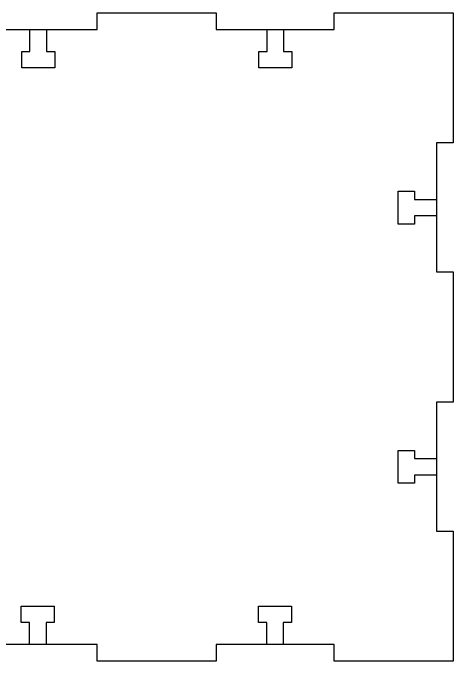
# Model space of a CAD drawing. Extents: x 0 to 808, y 79 to 394.
# Drawn here: x 326.9 to 391, y 191.2 to 285.6 of the extents above; entities that cross this region are included whole.
import ezdxf

# ---------------------------------------------------------------- set-up
doc = ezdxf.new("R2010")
doc.units = 0
doc.layers.add('Your_Design', color=7, linetype='CONTINUOUS')

msp = doc.modelspace()

# ---------------------------------------------------------------- linework, layer by layer
at = {"layer": 'Your_Design', "color": 5}
for points in [[(321.986458, 283.179681), (339.183585, 283.179681), (339.183585, 285.579679), (356.50074, 285.579679), (356.50074, 283.179681), (373.697867, 283.179681), (373.697867, 285.579679), (390.985022, 285.579679), (390.985022, 266.669681), (388.585033, 266.669681), (388.585033, 247.849681), (390.985022, 247.849681), (390.985022, 228.90968), (388.585033, 228.90968), (388.585033, 210.089679), (390.985022, 210.089679), (390.985022, 191.179681), (373.697867, 191.179681), (373.697867, 193.579679), (356.50074, 193.579679), (356.50074, 191.179681), (339.183585, 191.179681), (339.183585, 193.579679), (321.986458, 193.579679)], [(331.815017, 283.179681), (331.815017, 279.979679), (333.015026, 279.979679), (333.015026, 277.579681), (331.815017, 277.579681), (331.815017, 277.579681), (330.615008, 277.579681), (330.615008, 277.579681), (329.415027, 277.579681), (329.415027, 277.579681), (328.215018, 277.579681), (328.215018, 279.979679), (329.415027, 279.979679), (329.415027, 283.179681)], [(366.329299, 283.179681), (366.329299, 279.979679), (367.529308, 279.979679), (367.529308, 277.579681), (366.329299, 277.579681), (366.329299, 277.579681), (365.129318, 277.579681), (365.129318, 277.579681), (363.929309, 277.579681), (363.929309, 277.579681), (362.7293, 277.579681), (362.7293, 279.979679), (363.929309, 279.979679), (363.929309, 283.179681)], [(388.585033, 256.02968), (385.385028, 256.02968), (385.385028, 254.829683), (382.98501, 254.829683), (382.98501, 256.02968), (382.98501, 256.02968), (382.98501, 257.229681), (382.98501, 257.229681), (382.98501, 258.429681), (382.98501, 258.429681), (382.98501, 259.629681), (385.385028, 259.629681), (385.385028, 258.429681), (388.585033, 258.429681)], [(388.585033, 218.269679), (385.385028, 218.269679), (385.385028, 217.069678), (382.98501, 217.069678), (382.98501, 218.269679), (382.98501, 218.269679), (382.98501, 219.469679), (382.98501, 219.469679), (382.98501, 220.66968), (382.98501, 220.66968), (382.98501, 221.86968), (385.385028, 221.86968), (385.385028, 220.66968), (388.585033, 220.66968)], [(329.355027, 193.579679), (329.355027, 196.779679), (328.155018, 196.779679), (328.155018, 199.17968), (329.355027, 199.17968), (329.355027, 199.17968), (330.555007, 199.17968), (330.555007, 199.17968), (331.755016, 199.17968), (331.755016, 199.17968), (332.955025, 199.17968), (332.955025, 196.779679), (331.755016, 196.779679), (331.755016, 193.579679)], [(363.869309, 193.579679), (363.869309, 196.779679), (362.6693, 196.779679), (362.6693, 199.17968), (363.869309, 199.17968), (363.869309, 199.17968), (365.069318, 199.17968), (365.069318, 199.17968), (366.269298, 199.17968), (366.269298, 199.17968), (367.469307, 199.17968), (367.469307, 196.779679), (366.269298, 196.779679), (366.269298, 193.579679)]]:
    msp.add_lwpolyline(points, dxfattribs=at)

doc.saveas('drawing.dxf')
